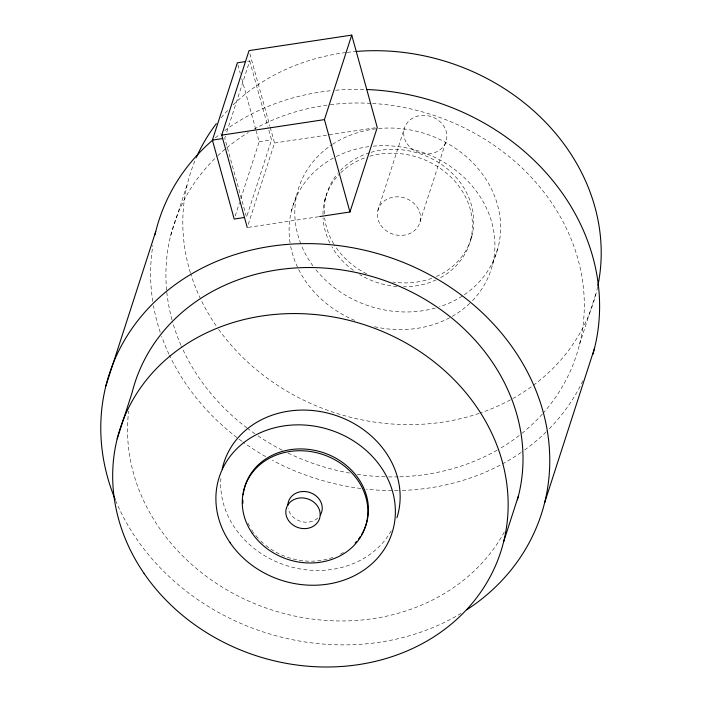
<?xml version="1.0" encoding="UTF-8"?>
<svg xmlns="http://www.w3.org/2000/svg" width="702" height="702" viewBox="0 0 702 702"><rect width="100%" height="100%" fill="white"/><g stroke="black" fill="none" stroke-linecap="round" stroke-linejoin="round"><path stroke-width="0.53" stroke-dasharray="3.51 2.63" d="M170.674 235.574L187.574 183.266M225.421 136.17L224.754 138.233L246.56 217.19L271.534 139.891L268.041 127.264M226.755 132.046L249.719 60.942L247.666 61.249M235.214 215.962L239.54 202.562M240.874 198.447L259.178 141.76L256.274 131.23M248.262 224.386L274.552 142.997L270.2 127.255M291.435 210.898L297.139 193.252M324.666 200.579L325.921 196.692M377.86 210.512L404.176 129.036M420.059 221.735L446.375 140.268M470.744 239.435L471.998 235.556M492.576 264.408L498.28 246.762M579.545 344.349L596.437 292.041M259.178 141.76L271.534 139.891M274.552 142.997L377.255 127.483M248.332 227.351L318.603 216.734M249.903 53.764L269.91 126.202M249.719 60.942L267.752 126.211M237.952 64.909L240.277 73.333M241.734 78.598L255.984 130.177M582.871 380.809A227.115 197.674 17.9 0 1 546.884 431.186M546.095 431.958A227.115 197.674 17.9 0 1 521.955 451.886M521.059 452.509A227.115 197.674 17.9 0 1 399.069 490.531M397.973 490.558A227.115 197.674 17.9 0 1 366.339 489.145M360.872 488.504A227.115 197.674 17.9 0 1 272.306 460.275M265.646 456.607A227.115 197.674 17.9 0 1 242.681 441.83M241.795 441.181A227.115 197.674 17.9 0 1 169.419 355.159M168.963 354.177A227.115 197.674 17.9 0 1 161.644 336.39M160.231 332.292A227.115 197.674 17.9 0 1 153.484 305.747M152.764 301.448A227.115 197.674 17.9 0 1 152.913 245.288M215.365 137.864A227.115 197.674 17.9 0 1 220.402 133.828M224.728 130.572A227.115 197.674 17.9 0 1 331.335 90.646M335.723 90.233A227.115 197.674 17.9 0 1 364.347 89.435M461.109 613.329A227.115 197.674 17.9 0 1 115.637 500.596M372.543 103.44A211.635 184.196 17.9 0 1 561.424 218.734A211.635 184.196 17.9 0 1 543.067 413.25M542.339 414.066A211.635 184.196 17.9 0 1 520.042 434.863M519.173 435.538A211.635 184.196 17.9 0 1 498.051 449.657M497.086 450.21A211.635 184.196 17.9 0 1 399.271 476.816M398.183 476.851A211.635 184.196 17.9 0 1 388.39 476.895M385.135 476.825A211.635 184.196 17.9 0 1 357.239 474.333M349.719 473.087A211.635 184.196 17.9 0 1 287.952 453.036M282.16 450.157A211.635 184.196 17.9 0 1 255.861 434.415M254.958 433.783A211.635 184.196 17.9 0 1 247.859 428.632M246.981 427.974A211.635 184.196 17.9 0 1 181.423 346.314M180.984 345.323A211.635 184.196 17.9 0 1 172.28 320.875M171.99 319.822A211.635 184.196 17.9 0 1 166.707 291.119M166.611 290.066A211.635 184.196 17.9 0 1 217.058 156.406M217.857 155.651A211.635 184.196 17.9 0 1 225.947 148.473M226.79 147.789A211.635 184.196 17.9 0 1 248.341 132.52M254.106 129.168A211.635 184.196 17.9 0 1 329.264 104.817M330.335 104.686A211.635 184.196 17.9 0 1 371.472 103.378M597.639 286.855A211.635 184.196 17.9 0 1 480.194 413.03M479.15 413.39A211.635 184.196 17.9 0 1 217.26 327.422M216.058 325.684A211.635 184.196 17.9 0 1 201.079 299.956M200.605 298.964A211.635 184.196 17.9 0 1 190.716 273.798M190.391 272.753A211.635 184.196 17.9 0 1 195.972 158.354M221.174 117.69A211.635 184.196 17.9 0 1 229.282 108.731M233.169 104.852A211.635 184.196 17.9 0 1 346.156 52.51M347.236 52.369A211.635 184.196 17.9 0 1 354.791 51.579M373.166 146.165A104.115 90.619 17.9 0 1 480.984 198.052A104.115 90.619 17.9 0 1 470.586 302.553M469.796 303.317A104.115 90.619 17.9 0 1 450.579 317.278M449.613 317.795A104.115 90.619 17.9 0 1 374.368 326.684M354.685 320.375A104.115 90.619 17.9 0 1 290.251 243.989M290.084 242.936A104.115 90.619 17.9 0 1 335.363 157.002M336.337 156.511A104.115 90.619 17.9 0 1 368.927 146.639M332.572 144.305A104.115 90.619 17.9 0 1 485.336 178.299A104.115 90.619 17.9 0 1 439.549 306.8M435.389 308.046A104.115 90.619 17.9 0 1 315.628 269.357M313.004 265.926A104.115 90.619 17.9 0 1 301.14 244.7M300.763 243.734A104.115 90.619 17.9 0 1 331.669 144.91M369.831 156.213A75.614 65.812 17.9 0 1 463.574 193.331A75.614 65.812 17.9 0 1 440.04 277.948M436.302 279.817A75.614 65.812 17.9 0 1 403.439 286.802M396.963 286.53A75.614 65.812 17.9 0 1 359.696 274.57M353.325 270.358A75.614 65.812 17.9 0 1 331.932 246.85M329.861 243.015A75.614 65.812 17.9 0 1 323.052 217.778M322.964 214.522A75.614 65.812 17.9 0 1 339.996 173.508M340.777 172.736A75.614 65.812 17.9 0 1 365.83 157.476M504.308 532.037A200.044 174.114 17.9 0 1 271.911 609.985A200.044 174.114 17.9 0 1 128.685 410.995M391.277 530.791A90.786 79.01 17.9 0 1 287.153 565.786A90.786 79.01 17.9 0 1 220.937 477.711M343.445 552.465A63.531 55.3 17.9 0 1 339.61 554.571M332.923 557.423A63.531 55.3 17.9 0 1 264.224 544.094M263.408 543.392A63.531 55.3 17.9 0 1 258.792 538.908M258.064 538.118A63.531 55.3 17.9 0 1 253.413 532.335M252.817 531.475A63.531 55.3 17.9 0 1 251.676 529.747M249.561 526.167A63.531 55.3 17.9 0 1 247.297 521.533M317.787 518.085A17.401 15.146 17.9 0 1 300.316 521.244A17.401 15.146 17.9 0 1 288.127 508.353M371.086 152.325A75.614 65.812 17.9 0 1 466.33 192.181A75.614 65.812 17.9 0 1 435.688 276.772M431.827 278.308A75.614 65.812 17.9 0 1 392.769 282.02M366.663 273.824A75.614 65.812 17.9 0 1 334.31 244.831M333.74 243.901A75.614 65.812 17.9 0 1 324.666 217.989M324.306 213.891A75.614 65.812 17.9 0 1 337.548 173.71M340.479 170.419A75.614 65.812 17.9 0 1 370.077 152.624M407.116 143.734A21.85 19.015 17.9 0 0 444.471 144.849A21.85 19.015 17.9 0 0 424.236 115.365A21.85 19.015 17.9 0 0 407.116 143.734M380.8 225.21A21.85 19.015 17.9 0 0 418.155 226.325A21.85 19.015 17.9 0 0 397.929 196.832A21.85 19.015 17.9 0 0 380.8 225.21"/><path stroke-width="1.05" d="M105.888 385.889L155.721 231.599M244.507 217.497L234.214 219.059L212.408 140.102L237.373 62.803L245.603 61.557M117.173 438.864L132.037 392.848A200.044 174.114 17.9 0 1 369.629 275.825A200.044 174.114 17.9 0 1 517.418 499.824M247.253 227.509L221.735 135.135L249.035 50.614L351.737 35.1L377.255 127.483L349.956 211.995L319.682 216.567M349.956 211.995L324.438 119.612L351.737 35.1M503.65 541.681L518.515 495.665M544.664 502.623L594.497 348.324M221.735 135.135L324.438 119.612M212.408 140.102L222.692 138.548M154.984 234.714A227.115 197.674 17.9 0 1 212.917 139.926M366.505 89.505A227.115 197.674 17.9 0 1 592.83 354.528M115.233 499.605A227.115 197.674 17.9 0 1 224.07 258.406A227.115 197.674 17.9 0 1 513.732 349.263A227.115 197.674 17.9 0 1 466.681 609.836M196.42 157.336A211.635 184.196 17.9 0 1 216.374 123.657M355.879 51.483A211.635 184.196 17.9 0 1 597.858 285.811M222.227 469.05A90.786 79.01 17.9 0 1 330.66 413.873A90.786 79.01 17.9 0 1 396.928 517.778M360.363 536.468A63.531 55.3 17.9 0 1 358.546 539.031M356.555 541.496A63.531 55.3 17.9 0 1 355.142 543.076M242.91 503.176A63.531 55.3 17.9 0 1 242.839 500.052M243.164 494.831A63.531 55.3 17.9 0 1 323.517 452.72A63.531 55.3 17.9 0 1 361.469 534.722M287.855 505.343A17.401 15.146 17.9 0 1 309.249 492.304A17.401 15.146 17.9 0 1 320.349 514.978M144.094 573.481A200.044 174.114 17.9 0 0 486.205 583.695A200.044 174.114 17.9 0 0 300.93 313.654A200.044 174.114 17.9 0 0 144.094 573.481M230.159 542.813A90.786 79.01 17.9 0 0 385.416 547.446A90.786 79.01 17.9 0 0 301.333 424.894A90.786 79.01 17.9 0 0 230.159 542.813M288.522 520.498A17.401 15.146 17.9 0 0 318.278 521.384A17.401 15.146 17.9 0 0 302.158 497.902A17.401 15.146 17.9 0 0 288.522 520.498M252.237 533.283A63.531 55.3 17.9 0 0 360.889 536.521A63.531 55.3 17.9 0 0 302.044 450.763A63.531 55.3 17.9 0 0 252.237 533.283"/></g></svg>
